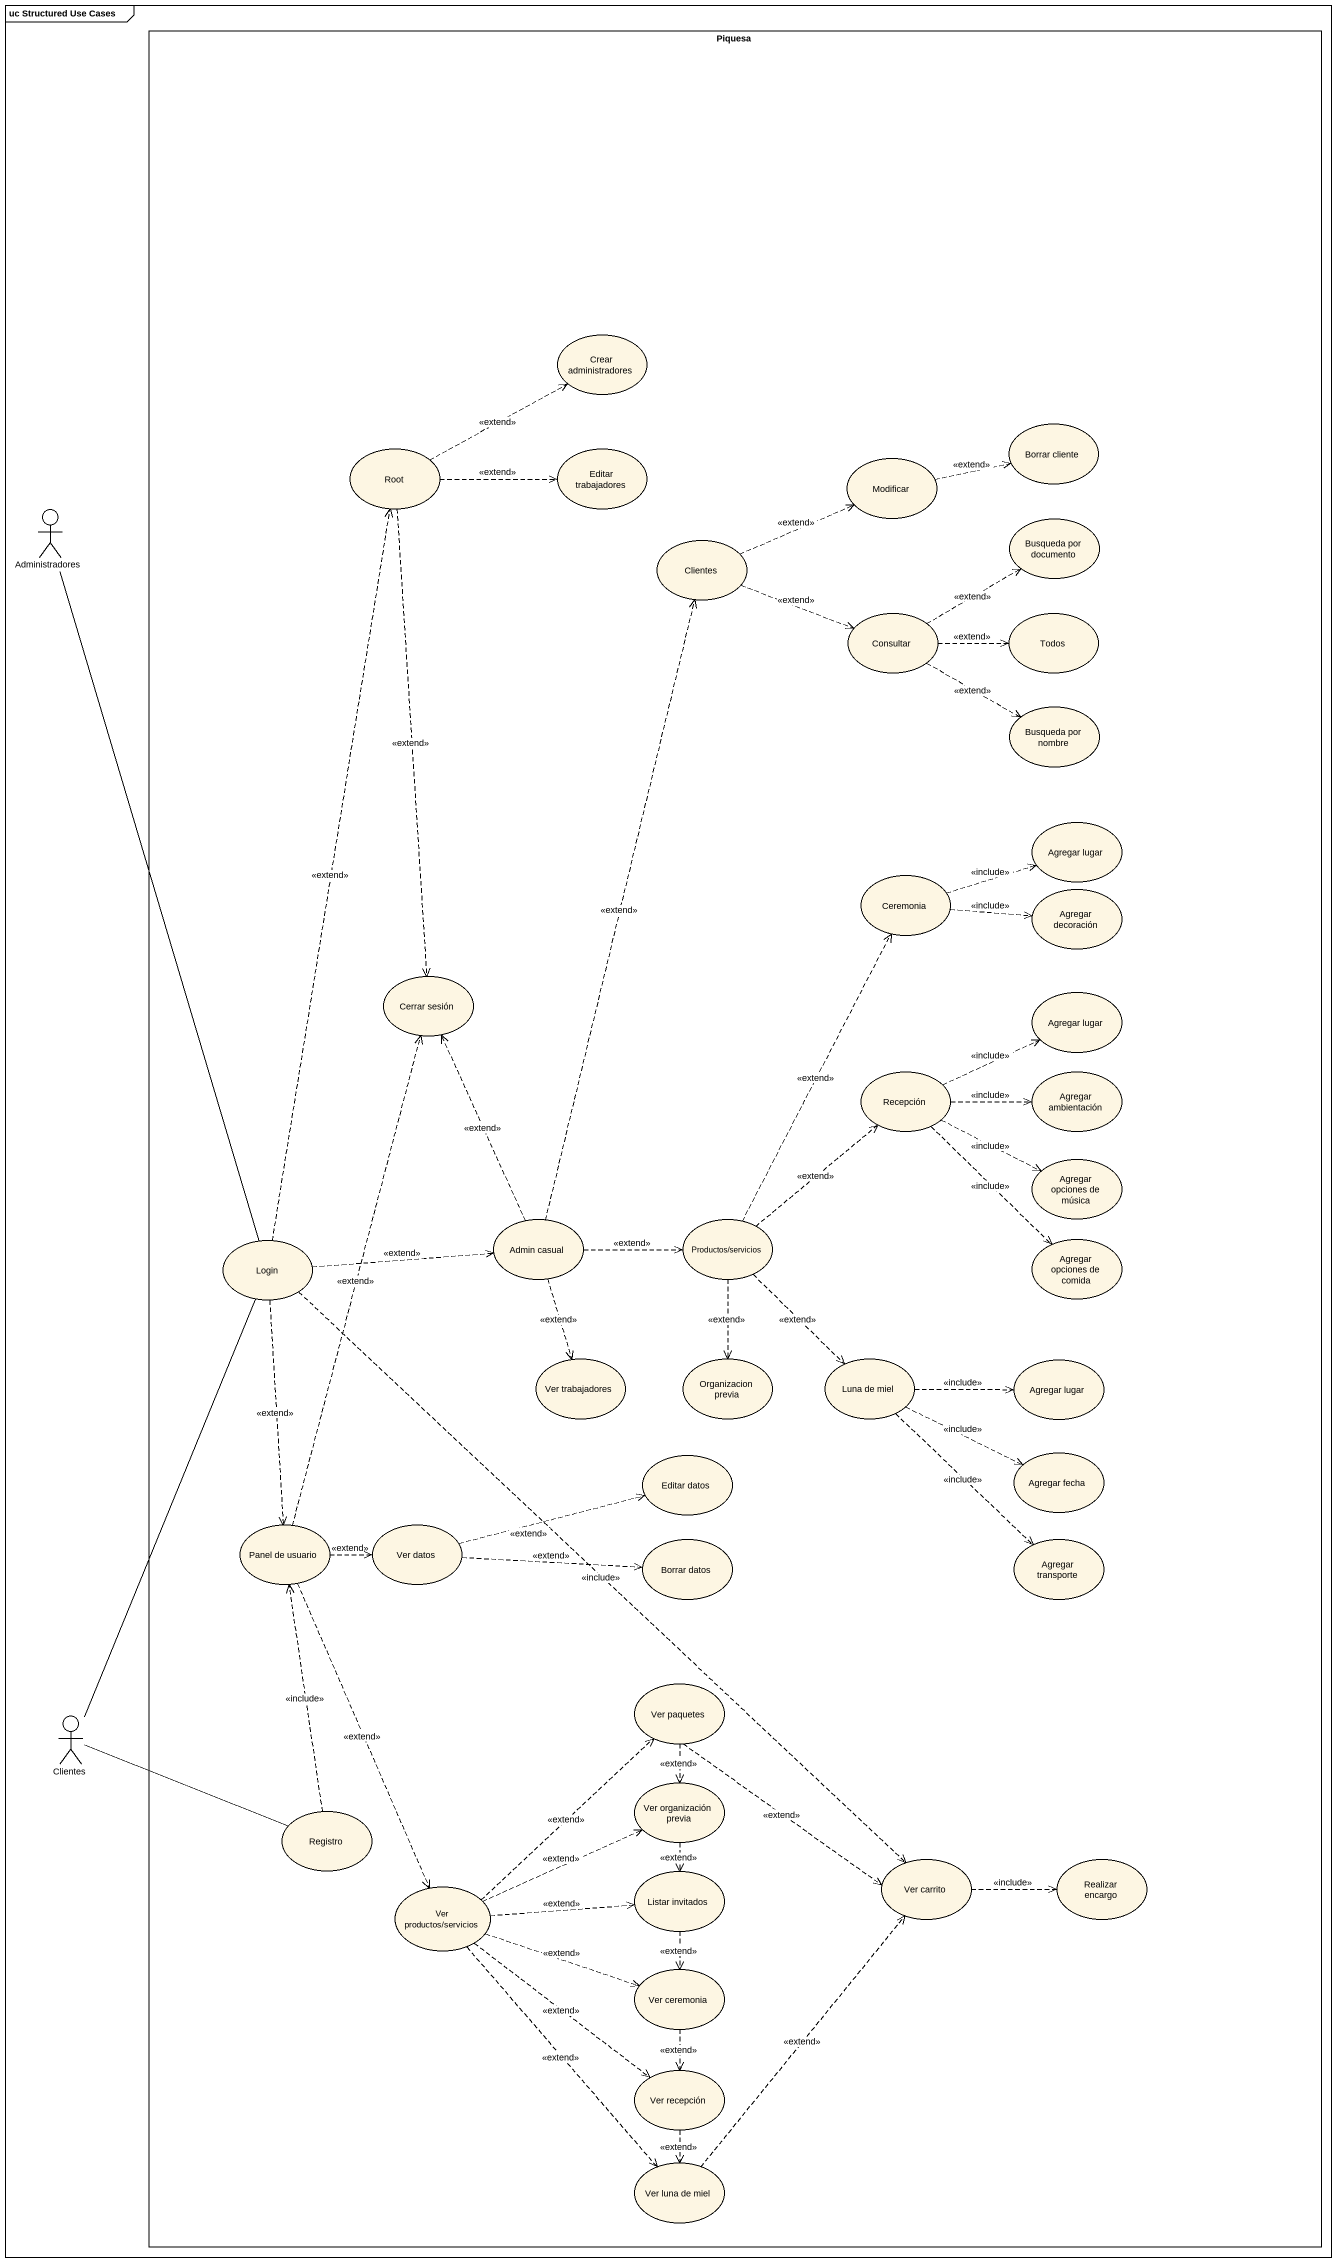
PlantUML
@startuml
mainframe uc Structured Use Cases
rectangle Piquesa {
  usecase "Crear administradores" as Crear_administradores
  usecase "Borrar cliente" as Borrar_cliente
  usecase Root
  usecase "Editar trabajadores" as Editar_trabajadores
  usecase Modificar
  usecase Clientes
  usecase "Busqueda por documento" as Busqueda_por_documento
  usecase Consultar
  usecase Todos
  usecase "Busqueda por nombre" as Busqueda_por_nombre
  usecase "Agregar lugar" as Agregar_lugar
  usecase Ceremonia
  usecase "Agregar decoración" as Agregar_decoración
  usecase "Cerrar sesión" as Cerrar_sesión
  usecase "Agregar lugar" as Agregar_lugar_2
  usecase Recepción
  usecase "Agregar ambientación" as Agregar_ambientación
  usecase "Agregar opciones de música" as Agregar_opciones_de_música
  usecase Login
  usecase "Admin casual" as Admin_casual
  usecase "Productos/servicios" as Productos_servicios
  usecase "Agregar opciones de comida" as Agregar_opciones_de_comida
  usecase "Ver trabajadores" as Ver_trabajadores
  usecase "Organizacion previa" as Organizacion_previa
  usecase "Luna de miel" as Luna_de_miel
  usecase "Agregar lugar" as Agregar_lugar_3
  usecase "Editar datos" as Editar_datos
  usecase "Agregar fecha" as Agregar_fecha
  usecase "Panel de usuario" as Panel_de_usuario
  usecase "Ver datos" as Ver_datos
  usecase "Borrar datos" as Borrar_datos
  usecase "Agregar transporte" as Agregar_transporte
  usecase "Ver paquetes" as Ver_paquetes
  usecase "Ver organización previa" as Ver_organización_previa
  usecase Registro
  usecase "Ver carrito" as Ver_carrito
  usecase "Realizar encargo" as Realizar_encargo
  usecase "Ver productos/servicios" as Ver_productos_servicios
  usecase "Listar invitados" as Listar_invitados
  usecase "Ver ceremonia" as Ver_ceremonia
  usecase "Ver recepción" as Ver_recepción
  usecase "Ver luna de miel" as Ver_luna_de_miel
}
actor Administradores
actor "Clientes" as Clientes_2
Root .right.> Crear_administradores : <<extend>>
Root .right.> Editar_trabajadores : <<extend>>
Root ..> Cerrar_sesión : <<extend>>
Modificar .right.> Borrar_cliente : <<extend>>
Administradores -- Login
Clientes .right.> Modificar : <<extend>>
Clientes .right.> Consultar : <<extend>>
Consultar .right.> Busqueda_por_documento : <<extend>>
Consultar .right.> Todos : <<extend>>
Consultar .right.> Busqueda_por_nombre : <<extend>>
Ceremonia .right.> Agregar_lugar : <<include>>
Ceremonia .right.> Agregar_decoración : <<include>>
Recepción .right.> Agregar_lugar_2 : <<include>>
Recepción .right.> Agregar_ambientación : <<include>>
Recepción .right.> Agregar_opciones_de_música : <<include>>
Recepción ..> Agregar_opciones_de_comida : <<include>>
Login .up.> Root : <<extend>>
Login .right.> Admin_casual : <<extend>>
Login ..> Panel_de_usuario : <<extend>>
Login ..> Ver_carrito : <<include>>
Admin_casual .up.> Clientes : <<extend>>
Admin_casual .up.> Cerrar_sesión : <<extend>>
Admin_casual .right.> Productos_servicios : <<extend>>
Admin_casual ..> Ver_trabajadores : <<extend>>
Productos_servicios .up.> Ceremonia : <<extend>>
Productos_servicios .up.> Recepción : <<extend>>
Productos_servicios ..> Organizacion_previa : <<extend>>
Productos_servicios ..> Luna_de_miel : <<extend>>
Luna_de_miel .right.> Agregar_lugar_3 : <<include>>
Luna_de_miel .right.> Agregar_fecha : <<include>>
Luna_de_miel ..> Agregar_transporte : <<include>>
Panel_de_usuario .up.> Cerrar_sesión : <<extend>>
Panel_de_usuario .right.> Ver_datos : <<extend>>
Panel_de_usuario ..> Ver_productos_servicios : <<extend>>
Ver_datos .right.> Editar_datos : <<extend>>
Ver_datos .right.> Borrar_datos : <<extend>>
Ver_paquetes ..> Ver_organización_previa : <<extend>>
Ver_paquetes ..> Ver_carrito : <<extend>>
Clientes_2 -up- Login
Clientes_2 -right- Registro
Ver_organización_previa ..> Listar_invitados : <<extend>>
Registro .up.> Panel_de_usuario : <<include>>
Ver_carrito .right.> Realizar_encargo : <<include>>
Ver_productos_servicios .up.> Ver_paquetes : <<extend>>
Ver_productos_servicios .right.> Ver_organización_previa : <<extend>>
Ver_productos_servicios .right.> Listar_invitados : <<extend>>
Ver_productos_servicios .right.> Ver_ceremonia : <<extend>>
Ver_productos_servicios ..> Ver_recepción : <<extend>>
Ver_productos_servicios ..> Ver_luna_de_miel : <<extend>>
Listar_invitados ..> Ver_ceremonia : <<extend>>
Ver_ceremonia ..> Ver_recepción : <<extend>>
Ver_recepción ..> Ver_luna_de_miel : <<extend>>
Ver_luna_de_miel .up.> Ver_carrito : <<extend>>
@enduml
